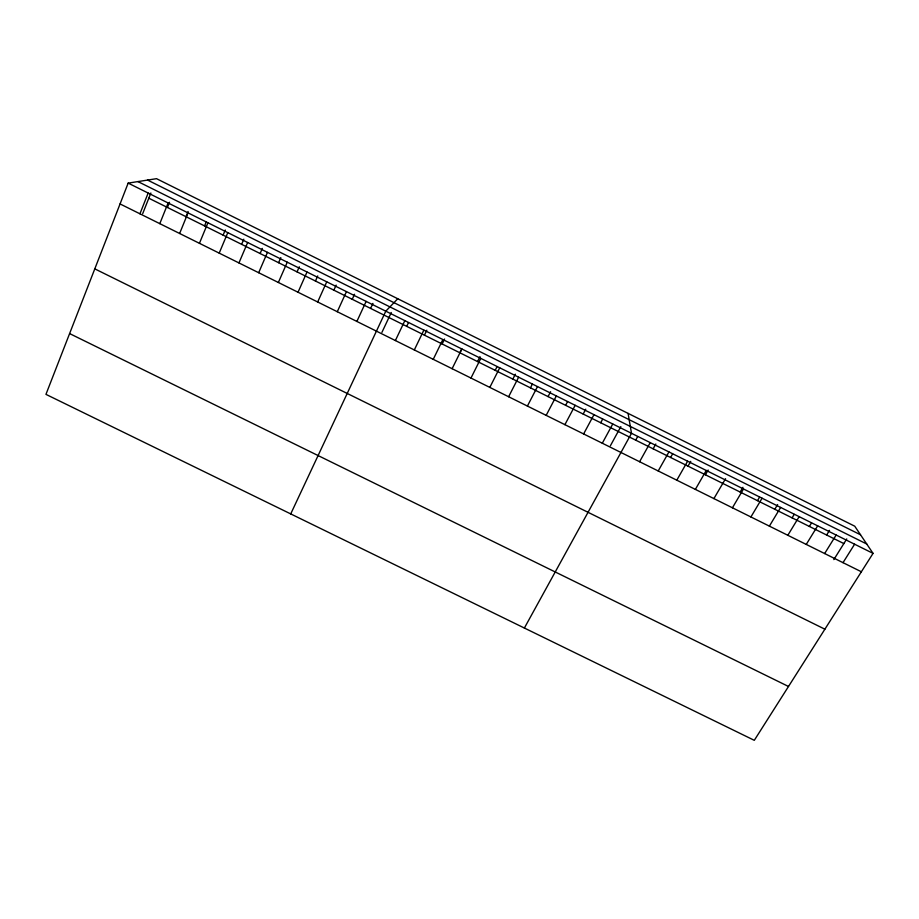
<?xml version="1.0" encoding="UTF-8"?>
<svg xmlns="http://www.w3.org/2000/svg" width="919" height="919" viewBox="0 0 919 919"><rect width="100%" height="100%" fill="white"/><g stroke="black" fill="none" stroke-linecap="round" stroke-linejoin="round"><path stroke-width="1.38" d="M128.166 183.111L45.95 394.366L754.292 740.323L873.05 553.376L854.727 526.185L156.529 178.677L128.166 183.111L873.05 553.376M139.952 213.794L148.154 193.047M142.698 213.633L150.865 193.001M159.803 223.65L168.108 202.961M167.419 207.464L169.498 202.272M186.006 216.7L188.108 211.519M179.63 233.495L188.027 212.875M204.569 225.925L206.166 222.053M199.434 243.317L207.935 222.766M223.11 235.138L225.27 229.991M219.204 253.127L227.797 232.645M241.628 244.339L243.811 239.204M238.951 262.926L247.648 242.501M260.123 253.529L262.317 248.406M258.676 272.713L267.463 252.357M278.595 262.708L280.812 257.607M278.365 282.489L287.256 262.191M297.044 271.875L299.284 266.786M298.032 292.242L307.015 272.013M315.458 281.03L317.733 275.953M317.675 301.983L326.75 281.823M333.861 290.163L336.147 285.108M337.284 311.725L346.463 291.622M352.241 299.295L354.55 294.264M356.871 321.443L366.141 301.409M370.587 308.416L372.93 303.396M290.726 513.916L385.796 311.173L397.755 298.744M381.936 332.368L391.276 312.517M395.388 340.547L404.854 320.639M406.692 326.36L408.473 322.603M414.32 349.944L423.877 330.105M424.429 335.171L426.83 330.197M433.24 359.329L442.878 339.548M442.154 343.982L444.578 339.019M459.856 352.781L461.694 349.059M452.114 368.703L461.855 348.979M477.535 361.558L480.005 356.629M470.976 378.054L480.798 358.399M495.203 370.334L497.064 366.647M489.816 387.404L499.729 367.807M512.836 379.099L515.341 374.194M508.621 396.732L518.626 377.204M530.447 387.852L532.342 384.188M527.403 406.06L537.5 386.577M548.046 396.594L550.596 391.712M546.162 415.365L556.351 395.951M565.61 405.325L567.54 401.672M564.898 424.658L575.179 405.313M583.163 414.044L585.759 409.196M583.611 433.952L593.984 414.653M600.693 422.751L602.657 419.133M602.301 443.222L612.755 423.992M610.4 445.738L620.83 426.634M524.381 628.033L631.502 433.308L628.079 413.378M635.684 440.144L637.683 436.536M639.601 461.729L650.238 442.613M653.145 448.817L655.821 444.026M658.211 470.965L668.94 451.918M670.594 457.49L672.616 453.906M676.798 480.189L687.619 461.2M688.009 466.151L690.732 461.384M695.361 489.402L706.263 470.471M705.413 474.79L708.147 470.046M713.902 498.603L725.55 478.696M740.151 492.056L742.931 487.334M732.42 507.793L743.505 488.977M757.486 500.671L759.588 497.133M750.915 516.96L762.081 498.213M774.797 509.275L777.623 504.577M769.375 526.127L780.633 507.437M792.098 517.868L794.223 514.353M787.824 535.283L799.162 516.65M809.363 526.449L811.511 522.945M806.25 544.416L817.669 525.84M826.618 535.019L829.501 530.366M824.642 553.548L836.152 535.03M833.832 559.602L846.755 538.936M843.01 562.669L854.613 544.209M69.614 333.586L788.491 686.47M94.795 268.865L824.883 629.193M147.58 180.078L860.517 534.778M137.942 181.583L866.743 544.014M148.798 198.205L843.849 543.577M120.067 203.938L861.356 571.767"/></g></svg>
